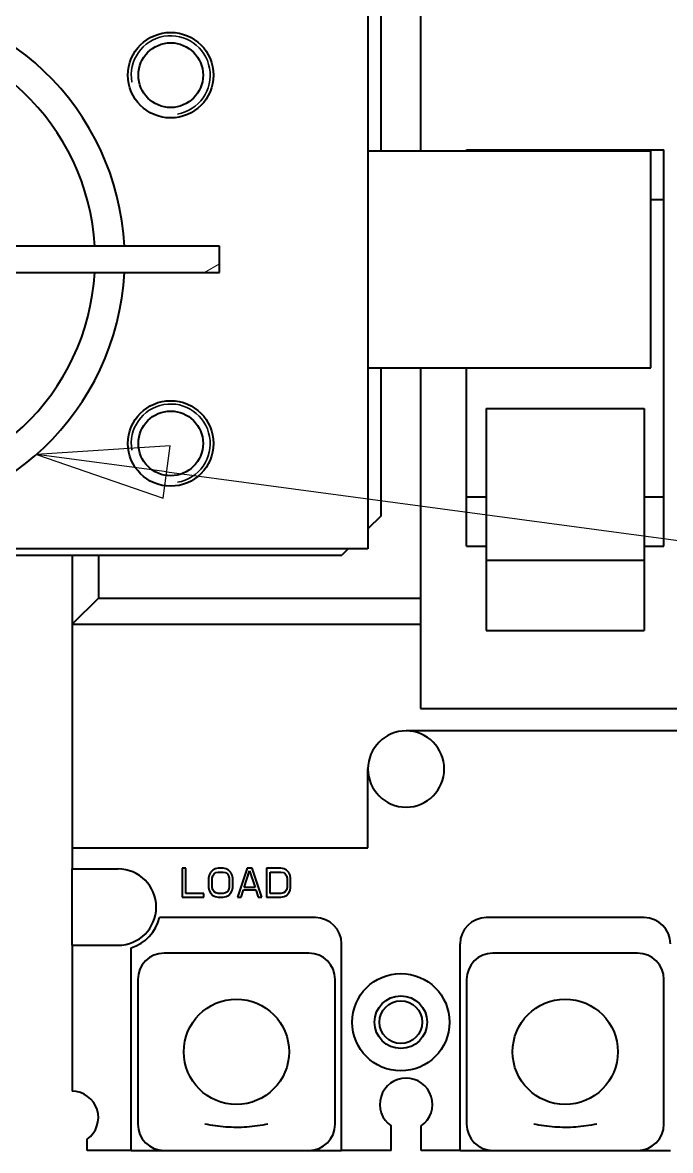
# Model space of a CAD drawing. Header units: millimetres. Extents: x 0 to 4205, y 0 to 2970.
# Drawn here: x 3772 to 3821.2, y 1312.4 to 1398.2 of the extents above; entities that cross this region are included whole.
import ezdxf

# ---------------------------------------------------------------- set-up
doc = ezdxf.new("R2010")
doc.units = ezdxf.units.MM
doc.header["$LTSCALE"] = 5
for name, color, linetype, lineweight in [('가시적인 것(ISO)', 3, 'Continuous', 40), ('가시적인 좁은 것(ISO)', 3, 'Continuous', 35), ('기호(ISO)', 5, 'Continuous', 25), ('해치(ISO)', 7, 'Continuous', 18)]:
    doc.layers.add(name, color=color, linetype=linetype, lineweight=lineweight)

# ---------------------------------------------------------------- blocks, each defined once
blk = doc.blocks.new('품번기호7')
at = {"layer": '기호(ISO)', "color": 7}
for p, q in [((756.636, 273.201), (754.601, 273.07)), ((756.53, 272.408), (756.636, 273.201)), ((756.583, 272.805), (754.601, 273.07)), ((754.601, 273.07), (756.53, 272.408)), ((756.583, 272.805), (797.442, 267.34))]:
    blk.add_line(p, q, dxfattribs=at)
at = {"layer": '기호(ISO)', "color": 7, "flags": 128}
blk.add_lwpolyline([(756.636, 273.201), (754.601, 273.07)], dxfattribs=at)
at = {"layer": '기호(ISO)', "color": 7}
blk.add_solid([(756.636, 273.201), (754.601, 273.07), (756.53, 272.408), (756.636, 273.201)], dxfattribs=at)

msp = doc.modelspace()

# ---------------------------------------------------------------- hatches: boundary and pattern name
at = {"layer": '해치(ISO)'}
h = msp.add_hatch(dxfattribs=at)
h.set_pattern_fill('ANSI31', color=256, scale=127, angle=-14.999978, style=0)
h.set_pattern_definition([(30, (0, 0), (-7.937505, 13.74815), [])])
h.paths.add_polyline_path([(3786.9386, 1381.1767), (3735.9376, 1381.1988), (3735.9368, 1379.1988), (3786.9377, 1379.1767)])

# ---------------------------------------------------------------- linework, layer by layer
at = {"layer": '가시적인 것(ISO)'}
for p, q in [((3802.2192, 1405.4384), (3802.2192, 1388.4384)), ((3798.2192, 1402.1884), (3798.2192, 1358.1884)), ((3799.2192, 1388.4384), (3799.2192, 1399.6884)), ((3798.2192, 1388.4384), (3819.7192, 1388.4384)), ((3805.7192, 1388.4384), (3805.7192, 1388.505)), ((3805.7192, 1388.505), (3820.7192, 1388.505)), ((3819.7192, 1371.9384), (3819.7192, 1388.4384)), ((3820.7192, 1358.3717), (3820.7192, 1388.505)), ((3819.7192, 1384.7384), (3820.7192, 1384.7384)), ((3786.9386, 1381.1767), (3735.9376, 1381.1988)), ((3786.9377, 1379.1767), (3786.9386, 1381.1767)), ((3735.9368, 1379.1988), (3786.9377, 1379.1767)), ((3798.2192, 1371.9384), (3819.7192, 1371.9384)), ((3799.2192, 1360.6884), (3799.2192, 1371.9384)), ((3802.2192, 1371.9384), (3802.2192, 1346.0384)), ((3805.7192, 1358.3717), (3805.7192, 1371.9384)), ((3807.2192, 1368.8393), (3819.2192, 1368.8393)), ((3807.2192, 1368.8393), (3807.2192, 1357.3173)), ((3819.2192, 1368.8393), (3819.2192, 1357.3173)), ((3805.7192, 1362.1384), (3807.2192, 1362.1384)), ((3819.2192, 1362.1384), (3820.7192, 1362.1384)), ((3799.2192, 1360.6884), (3798.2192, 1359.6884)), ((3805.7192, 1358.3717), (3807.2192, 1358.3717)), ((3819.2192, 1358.3717), (3820.7192, 1358.3717)), ((3735.2192, 1357.6884), (3796.2192, 1357.6884)), ((3798.2192, 1358.1884), (3740.2192, 1358.1884)), ((3775.7192, 1357.6884), (3775.7192, 1352.4384)), ((3777.7192, 1357.6884), (3777.7192, 1354.4384)), ((3796.7192, 1358.1884), (3796.2192, 1357.6884)), ((3807.2192, 1357.3173), (3807.2192, 1351.9555)), ((3807.2192, 1357.3173), (3819.2192, 1357.3173)), ((3819.2192, 1357.3173), (3819.2192, 1351.9555)), ((3777.7192, 1354.4384), (3775.7192, 1352.4384)), ((3777.7192, 1354.4384), (3802.2192, 1354.4384)), ((3775.7192, 1352.4384), (3802.2192, 1352.4384)), ((3775.7192, 1352.4384), (3775.7192, 1335.4384)), ((3807.2192, 1351.9555), (3819.2192, 1351.9555)), ((3802.2192, 1346.0384), (3824.2192, 1346.0384)), ((3825.3192, 1344.3384), (3801.1192, 1344.3384)), ((3798.2192, 1335.4384), (3798.2192, 1341.4384)), ((3775.7192, 1335.4384), (3775.7192, 1333.8384)), ((3775.7192, 1335.4384), (3798.2192, 1335.4384)), ((3775.7192, 1333.8384), (3779.2192, 1333.8384)), ((3775.7192, 1328.0384), (3775.7192, 1333.8384)), ((3784.0892, 1333.8884), (3784.0892, 1331.6884)), ((3784.3642, 1333.8884), (3784.0892, 1333.8884)), ((3784.3642, 1331.9692), (3784.3642, 1333.8884)), ((3786.2434, 1333.5607), (3786.1517, 1333.3735)), ((3786.4267, 1333.7479), (3786.2434, 1333.5607)), ((3786.61, 1333.8416), (3786.4267, 1333.7479)), ((3786.4267, 1333.3267), (3786.5184, 1333.4671)), ((3786.5184, 1333.4671), (3786.6559, 1333.5607)), ((3786.8392, 1333.8884), (3786.61, 1333.8416)), ((3786.6559, 1333.5607), (3786.8392, 1333.6075)), ((3787.2059, 1333.8884), (3786.8392, 1333.8884)), ((3786.8392, 1333.6075), (3787.2059, 1333.6075)), ((3787.435, 1333.8416), (3787.2059, 1333.8884)), ((3787.2059, 1333.6075), (3787.3892, 1333.5607)), ((3787.3892, 1333.5607), (3787.5267, 1333.4671)), ((3787.6184, 1333.7479), (3787.435, 1333.8416)), ((3787.5267, 1333.4671), (3787.6184, 1333.3267)), ((3787.8017, 1333.5607), (3787.6184, 1333.7479)), ((3787.8934, 1333.3735), (3787.8017, 1333.5607)), ((3789.0392, 1333.8884), (3788.3059, 1331.6884)), ((3788.81, 1332.4373), (3789.2225, 1333.7011)), ((3789.4059, 1333.8884), (3789.0392, 1333.8884)), ((3789.2225, 1333.7011), (3789.635, 1332.4373)), ((3790.1392, 1331.6884), (3789.4059, 1333.8884)), ((3791.6059, 1333.8884), (3790.5059, 1333.8884)), ((3790.5059, 1333.8884), (3790.5059, 1331.6884)), ((3790.7809, 1333.6075), (3791.6059, 1333.6075)), ((3790.7809, 1331.9692), (3790.7809, 1333.6075)), ((3791.835, 1333.8416), (3791.6059, 1333.8884)), ((3791.6059, 1333.6075), (3791.7892, 1333.5607)), ((3791.7892, 1333.5607), (3791.9267, 1333.4671)), ((3792.0184, 1333.7479), (3791.835, 1333.8416)), ((3791.9267, 1333.4671), (3792.0184, 1333.3267)), ((3792.2017, 1333.5607), (3792.0184, 1333.7479)), ((3792.2934, 1333.3735), (3792.2017, 1333.5607)), ((3786.1517, 1333.3735), (3786.1059, 1333.1394)), ((3786.1059, 1333.1394), (3786.1059, 1332.4373)), ((3786.3809, 1333.1394), (3786.4267, 1333.3267)), ((3786.3809, 1332.4373), (3786.3809, 1333.1394)), ((3787.6184, 1333.3267), (3787.6642, 1333.1394)), ((3787.6642, 1333.1394), (3787.6642, 1332.4373)), ((3787.9392, 1333.1394), (3787.8934, 1333.3735)), ((3787.9392, 1332.4373), (3787.9392, 1333.1394)), ((3792.0184, 1333.3267), (3792.0642, 1333.1394)), ((3792.0642, 1333.1394), (3792.0642, 1332.4373)), ((3792.3392, 1333.1394), (3792.2934, 1333.3735)), ((3792.3392, 1332.4373), (3792.3392, 1333.1394)), ((3785.7392, 1331.9692), (3784.3642, 1331.9692)), ((3785.7392, 1331.6884), (3785.7392, 1331.9692)), ((3786.1059, 1332.4373), (3786.1517, 1332.2033)), ((3786.1517, 1332.2033), (3786.2434, 1332.016)), ((3786.2434, 1332.016), (3786.4267, 1331.8288)), ((3786.4267, 1332.2501), (3786.3809, 1332.4373)), ((3786.5184, 1332.1096), (3786.4267, 1332.2501)), ((3786.4267, 1331.8288), (3786.61, 1331.7352)), ((3786.6559, 1332.016), (3786.5184, 1332.1096)), ((3786.61, 1331.7352), (3786.8392, 1331.6884)), ((3786.8392, 1331.9692), (3786.6559, 1332.016)), ((3787.2059, 1331.9692), (3786.8392, 1331.9692)), ((3787.3892, 1332.016), (3787.2059, 1331.9692)), ((3787.2059, 1331.6884), (3787.435, 1331.7352)), ((3787.5267, 1332.1096), (3787.3892, 1332.016)), ((3787.435, 1331.7352), (3787.6184, 1331.8288)), ((3787.6184, 1332.2501), (3787.5267, 1332.1096)), ((3787.6642, 1332.4373), (3787.6184, 1332.2501)), ((3787.6184, 1331.8288), (3787.8017, 1332.016)), ((3787.8017, 1332.016), (3787.8934, 1332.2033)), ((3787.8934, 1332.2033), (3787.9392, 1332.4373)), ((3788.5809, 1331.6884), (3788.7642, 1332.2501)), ((3788.7642, 1332.2501), (3789.6809, 1332.2501)), ((3789.635, 1332.4373), (3788.81, 1332.4373)), ((3789.6809, 1332.2501), (3789.8642, 1331.6884)), ((3791.6059, 1331.9692), (3790.7809, 1331.9692)), ((3791.7892, 1332.016), (3791.6059, 1331.9692)), ((3791.6059, 1331.6884), (3791.835, 1331.7352)), ((3791.9267, 1332.1096), (3791.7892, 1332.016)), ((3791.835, 1331.7352), (3792.0184, 1331.8288)), ((3792.0184, 1332.2501), (3791.9267, 1332.1096)), ((3792.0642, 1332.4373), (3792.0184, 1332.2501)), ((3792.0184, 1331.8288), (3792.2017, 1332.016)), ((3792.2017, 1332.016), (3792.2934, 1332.2033)), ((3792.2934, 1332.2033), (3792.3392, 1332.4373)), ((3784.0892, 1331.6884), (3785.7392, 1331.6884)), ((3786.8392, 1331.6884), (3787.2059, 1331.6884)), ((3788.3059, 1331.6884), (3788.5809, 1331.6884)), ((3789.8642, 1331.6884), (3790.1392, 1331.6884)), ((3790.5059, 1331.6884), (3791.6059, 1331.6884)), ((3794.2184, 1330.1384), (3782.3692, 1330.1384)), ((3819.2192, 1330.1384), (3807.2192, 1330.1384)), ((3775.7192, 1328.0384), (3779.2192, 1328.0384)), ((3775.7192, 1328.0384), (3775.7192, 1316.9384)), ((3780.2192, 1312.4384), (3780.2192, 1327.846)), ((3793.7192, 1327.4384), (3782.7192, 1327.4384)), ((3796.2184, 1312.4384), (3796.2184, 1328.1384)), ((3805.2192, 1312.4384), (3805.2192, 1328.1384)), ((3818.7192, 1327.4384), (3807.7192, 1327.4384)), ((3780.7192, 1325.4384), (3780.7192, 1314.4384)), ((3795.7192, 1314.4384), (3795.7192, 1325.4384)), ((3805.7192, 1325.4384), (3805.7192, 1314.4384)), ((3820.7192, 1314.4384), (3820.7192, 1325.4384)), ((3799.9745, 1312.4384), (3799.9745, 1314.2984)), ((3802.2745, 1312.4384), (3802.2745, 1314.3058)), ((3776.8692, 1312.4384), (3776.8692, 1313.3021)), ((3780.2192, 1312.4384), (3776.8692, 1312.4384)), ((3780.2192, 1312.4384), (3782.7192, 1312.4384)), ((3782.7192, 1312.4384), (3793.7192, 1312.4384)), ((3793.7192, 1312.4384), (3796.2184, 1312.4384)), ((3799.9745, 1312.4384), (3796.2184, 1312.4384)), ((3805.2192, 1312.4384), (3802.2745, 1312.4384)), ((3805.2192, 1312.4384), (3807.7192, 1312.4384)), ((3807.7192, 1312.4384), (3818.7192, 1312.4384)), ((3818.7192, 1312.4384), (3821.2192, 1312.4384))]:
    msp.add_line(p, q, dxfattribs=at)
for centre, radius in [((3783.2192, 1394.1884), 3.25), ((3783.2192, 1394.1884), 2.4585), ((3783.2192, 1366.1884), 3.25), ((3783.2192, 1366.1884), 2.4585), ((3800.7192, 1322.1884), 3.7), ((3800.7192, 1322.1884), 2), ((3788.2192, 1319.9384), 4), ((3800.7192, 1322.1884), 1.621), ((3813.2192, 1319.9384), 4)]:
    msp.add_circle(centre, radius, dxfattribs=at)
for centre, radius, start, end in [((3759.9692, 1380.1884), 19.75, 2.877428, 177.072842), ((3759.9692, 1380.1884), 17.5, 3.250964, 176.699306), ((3759.9692, 1380.1884), 19.75, 182.877428, 357.072842), ((3759.9692, 1380.1884), 17.5, 183.250964, 356.699306), ((3801.1192, 1341.4384), 2.9, 180, 90), ((3801.1192, 1341.4384), 2.9, 90, 180), ((3779.2192, 1330.9384), 2.9, 270, 90), ((3779.2192, 1330.9384), 3.25, 287.920213, 345.749967), ((3794.2184, 1328.1384), 2, 0, 90), ((3807.2192, 1328.1384), 2, 90, 180), ((3819.2192, 1328.1384), 2, 0, 90), ((3782.7192, 1325.4384), 2, 90, 180), ((3793.7192, 1325.4384), 2, 0, 90), ((3807.7192, 1325.4384), 2, 90, 180), ((3818.7192, 1325.4384), 2, 0, 90), ((3801.1192, 1315.9384), 2, 305.284476, 235.084794), ((3775.7192, 1314.9384), 2, 305.099632, 90), ((3782.7192, 1314.4384), 2, 180, 270), ((3793.7192, 1314.4384), 2, 270, 0), ((3807.7192, 1314.4384), 2, 180, 270), ((3818.7192, 1314.4384), 2, 270, 0)]:
    msp.add_arc(centre, radius, start, end, dxfattribs=at)
for points in [[(3790.6169, 1314.4384), (3790.0818, 1314.3268), (3789.5476, 1314.2528), (3789.0144, 1314.2159), (3788.4812, 1314.179), (3787.9489, 1314.1792), (3787.4169, 1314.2164), (3786.8849, 1314.2535), (3786.3532, 1314.3275), (3785.8215, 1314.4384)], [(3815.6169, 1314.4384), (3815.0818, 1314.3268), (3814.5476, 1314.2528), (3814.0144, 1314.2159), (3813.4812, 1314.179), (3812.9489, 1314.1792), (3812.4169, 1314.2164), (3811.8849, 1314.2535), (3811.3532, 1314.3275), (3810.8215, 1314.4384)]]:
    msp.add_open_spline(points, degree=3, knots=[0, 0, 0, 0, 0.3333333, 0.3333333, 0.3333333, 0.6666667, 0.6666667, 0.6666667, 1, 1, 1, 1], dxfattribs=at)
at = {"layer": '가시적인 좁은 것(ISO)'}
for centre in [(3783.2192, 1394.1884), (3783.2192, 1366.1884)]:
    msp.add_arc(centre, 3, 280, 190, dxfattribs=at)

# ---------------------------------------------------------------- block references
at = {"layer": '기호(ISO)', "xscale": 5, "yscale": 5, "zscale": 5}
msp.add_blockref('품번기호7', (0, 0), dxfattribs=at)

doc.saveas('drawing.dxf')
